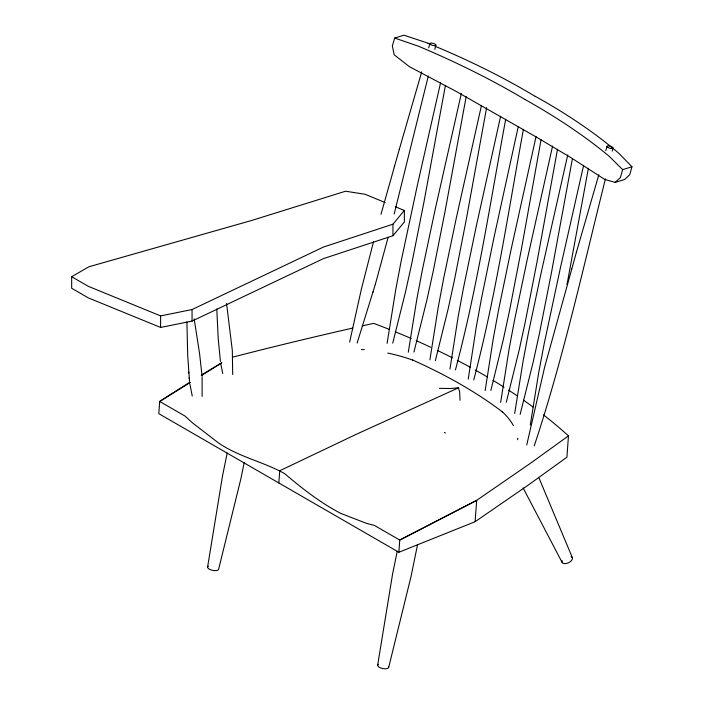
<?xml version="1.0" encoding="UTF-8"?>
<svg xmlns="http://www.w3.org/2000/svg" width="704" height="704" viewBox="0 0 704 704"><rect width="100%" height="100%" fill="white"/><g stroke="black" fill="none" stroke-linecap="round" stroke-linejoin="round"><path stroke-width="1.06" d="M232.69 374.493L232.329 350.46L226.556 303.442M202.118 396.414L202.101 376.622M278.837 482.962L279.726 470.756L356.629 434.13L458.445 387.834L459.65 391.89L460.055 400.33M189.992 382.184A3042.503 1596.795 4.2 0 0 159.685 401.456L158.805 413.662L398.869 552.262L399.758 540.056L476.67 500.359L529.742 463.769L568.462 435.873A592.513 310.966 4.2 0 0 543.497 414.894M398.869 552.262L475.112 521.708L476.67 500.359L399.758 540.056L374.343 525.386L366.414 523.336L340.63 513.339C320.355 502.744 302.051 488.435 284.706 473.642C263.252 461.666 238.163 456.808 217.782 442.411L192.676 423.034L185.108 416.134L159.685 401.456L190.177 382.518M568.462 435.873L566.914 457.222L528.194 485.118L475.112 521.708M517.616 439.701L517.774 438.258M468.239 379.113L476.318 326.691L481.554 298.1L494.006 237.389L518.302 126.386M449.962 369.063L458.172 316.606L463.47 287.989L476.062 227.242L500.632 116.169M485.153 390.588L493.354 338.122L498.652 309.514L511.254 248.767L536.052 136.62M429.898 359.832L438.222 307.331L443.59 278.705L456.333 217.914L481.422 105.609M500.65 402.424L509.142 348.858L514.518 320.223L527.261 259.442L552.578 146.071M387.103 343.341L395.727 289.731L401.166 261.078L417.34 185.363L440.607 82.57M408.294 352.22L416.918 298.61L422.356 269.958L435.239 209.132L461.322 93.57M514.668 413.477L523.116 360.932L528.554 332.279L541.446 271.462L567.758 154.836M530.279 425.014L538.736 372.469L544.174 343.816L560.349 268.11L583.616 165.308M207.566 567.204L222.587 475.526L227.198 453.024M377.617 665.377L392.638 573.707L397.241 551.206M523.38 129.378C508.121 213.127 495.466 297.537 473.722 379.949M505.701 119.178C490.239 202.99 477.382 287.47 455.435 369.926M541.077 139.621L521.189 250.325L509.432 311.194L503.29 339.68L490.882 390.386M486.614 107.642L466.277 219.498L454.362 280.412L448.158 308.915L435.362 360.703M557.533 149.16L537.196 261.017L525.281 321.93L519.086 350.434L506.29 402.23M445.386 85.598L423.984 201.854L411.928 262.812L405.654 291.333L392.735 343.156M466.18 96.633L445.174 210.734L433.118 271.691L426.853 300.212L413.934 352.026M572.378 158.963L551.373 273.064L539.326 334.022L533.051 362.542L520.133 414.357M588.394 168.335L566.993 284.601M244.235 462.431L240.944 478.5L218.689 569.008A5.658 2.314 11.6 0 1 211.781 570.161A5.658 2.314 11.6 0 1 208.261 566.139M417.569 544.535L410.995 576.682L388.74 667.181M349.633 342.118L361.372 289.159L373.525 241.736M526.742 444.963L544.72 366.784L576.523 251.83M428.314 76.032L394.17 214.051M434.834 49.333L435.873 45.056M605.422 178.878C583.106 268.233 563.262 358.398 534.239 445.914M612.207 151.105L612.99 147.902M388.142 237.257L375.382 284.134M380.978 214.35L399.406 148.984M535.181 96.281A508.499 214.016 9.9 0 1 619.036 153.481L631.963 166.795L622.653 169.638L620.418 177.558L615.182 182.389L604.736 179.441L571.322 157.89L535.99 136.858L456.174 91.414L409.314 66.616L394.196 54.806L392.348 45.883L394.706 38.042L404.026 35.2L428.199 43.243M631.963 166.795L629.728 174.733L624.589 179.529L615.182 182.389M399.274 149.442L421.696 71.914M428.657 47.854L429.942 43.41M576.382 252.287L598.814 174.759M605.766 150.7L607.059 146.256M394.328 166.654L394.469 166.17M357.122 343.068L375.54 283.606M372.962 292.38L373.102 291.87M571.446 269.5L571.586 269.016M404.351 210.452L404.351 222.006L392.955 235.734L323.462 258.606L192.06 321.086L160.6 327.448L88.326 297.889L71.667 288.262L71.667 276.716L88.326 286.334L160.6 315.902L192.06 309.54L323.462 247.051L392.955 224.18L404.351 210.452L395.261 206.712M201.256 375.637L221.584 363.009M71.667 276.716L88.871 266.781L251.416 220.537L345.541 191.224L364.971 194.234L385.167 202.55M513.427 425.647A111.989 58.775 4.2 0 0 502.638 412.06C475.235 391.222 444.787 374.466 413.424 360.369L412.509 360.026A111.989 58.775 4.2 0 0 387.754 353.091M458.445 387.834L450.534 388.502L439.393 388.362M361.486 349.562L364.241 349.615M394.706 38.042L418.528 46.244A558.914 243.126 11 0 1 524.77 99.361M412.509 360.026L413.424 360.369M502.638 412.06L502.066 411.55M444.4 432.494L445.412 432.969M524.841 99.405L524.894 99.431A559.02 235.312 9.8 0 1 609.338 156.402L622.653 169.638M523.098 487.881L562.082 562.373M539.07 478.183L572.37 557.674M192.262 396.079L189.851 383.918M222.746 373.604L220.915 364.514M194.163 318.842L199.54 353.346L202.013 375.47M220.422 361.434L218.222 338.606L216.779 308.959M186.912 321.878L187.695 355.265L189.526 381.322M188.707 371.95L188.795 373.094M189.174 377.546L189.262 378.699M392.955 224.18L392.955 235.734M192.06 309.54L192.06 321.086M160.6 315.902L160.6 327.448M389.33 329.419A592.513 310.966 4.2 0 0 373.657 323.365A3138.67 1647.263 4.2 0 0 362.19 325.943M395.226 331.786A592.513 310.966 4.2 0 1 411.233 338.501M416.152 340.657A592.513 310.966 4.2 0 1 430.681 347.248M437.334 350.39A592.513 310.966 4.2 0 1 452.452 357.861M457.283 360.342A592.513 310.966 4.2 0 1 470.545 367.418M475.191 369.996A592.513 310.966 4.2 0 1 487.3 376.948M492.967 380.336A592.513 310.966 4.2 0 1 504.055 387.209M508.587 390.122A592.513 310.966 4.2 0 1 517.458 396.009M523.53 400.189A592.513 310.966 4.2 0 1 533.095 407.035M232.936 357.069A3138.67 1647.263 4.2 0 1 352.845 328.046M201.414 375.1A3042.503 1596.795 4.2 0 1 221.83 362.674M571.085 556.591A5.658 3.018 -25.2 0 1 568.41 562.804A5.658 3.018 -25.2 0 1 562.179 560.666M388.52 666.538A5.658 2.314 11.6 0 1 382.545 668.51A5.658 2.314 11.6 0 1 378.312 664.321M428.041 43.34A508.411 221.1 11 0 1 430.074 44.176M435.142 46.279A508.411 221.1 11 0 1 535.005 96.254M607.93 147.497L607.446 147.162A3.106 1.038 15.4 0 1 609.62 146.054A3.106 1.038 15.4 0 1 612.841 148.236A3.106 1.038 15.4 0 1 607.93 147.497M430.822 44.651L430.338 44.317A3.106 1.038 15.4 0 1 432.511 43.208A3.106 1.038 15.4 0 1 435.732 45.39A3.106 1.038 15.4 0 1 430.822 44.651"/></g></svg>
